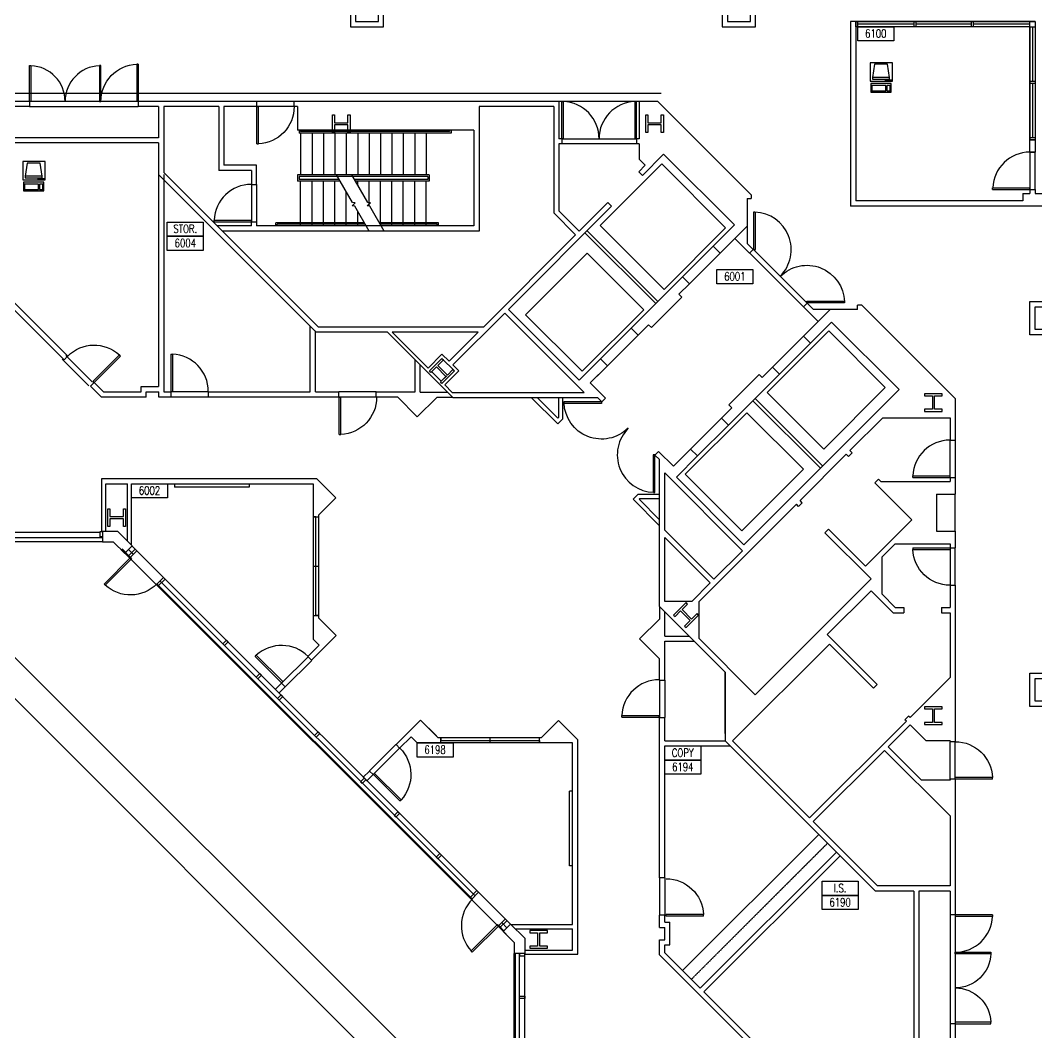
# Model space of a CAD drawing. Header units: inches. Extents: x 619 to 14864, y 611 to 3754.
# Drawn here: x 5748 to 6728, y 1973 to 2950 of the extents above; entities that cross this region are included whole.
import ezdxf
from ezdxf.enums import TextEntityAlignment as Align

# ---------------------------------------------------------------- set-up
doc = ezdxf.new("R2010")
doc.units = ezdxf.units.IN
doc.header["$MEASUREMENT"] = 0
doc.linetypes.add('HIDDEN', pattern=[0.375, 0.25, -0.125])
doc.layers.get('0').update_dxf_attribs({"linetype": 'CONTINUOUS'})
for name, color, linetype in [('CPU', 6, 'CONTINUOUS'), ('E-B-CORE', 8, 'CONTINUOUS'), ('E-B-ELEV', 8, 'CONTINUOUS'), ('E-B-FURR', 6, 'CONTINUOUS'), ('E-B-GLAZ', 8, 'CONTINUOUS'), ('E-B-MULL', 8, 'CONTINUOUS'), ('E-B-SHEL', 2, 'CONTINUOUS'), ('E-C-HEAD', 5, 'CONTINUOUS'), ('E-F-CASE', 4, 'CONTINUOUS'), ('E-F-DOOR', 3, 'CONTINUOUS'), ('E-F-STAIR', 8, 'CONTINUOUS'), ('E-S-COLM', 8, 'CONTINUOUS'), ('IDOORE', 2, 'CONTINUOUS'), ('IWALLE', 3, 'CONTINUOUS'), ('RMNUM', 40, 'CONTINUOUS')]:
    doc.layers.add(name, color=color, linetype=linetype)
doc.styles.add('ROMANS', font='romans', dxfattribs={"width": 0.75, "height": 8})

# ---------------------------------------------------------------- blocks, each defined once
blk = doc.blocks.new('DOOR')
for p, q in [((23.430248, -26.001126), (23.430248, -62.225809)), ((25.177282, -26.001126), (23.430248, -26.001126)), ((25.177282, -62.225809), (25.177282, -26.001126)), ((23.902282, -62.225809), (25.177282, -62.225809))]:
    blk.add_line(p, q)
blk.add_arc((25.177282, -26.001126), 36.224684, 135, 267.984193)
blk = doc.blocks.new('DR-36')
for p, q in [((0, 36), (0, 0)), ((0, 36), (1.5, 36)), ((1.5, 36), (1.5, 0)), ((0, 0), (1.5, 0))]:
    blk.add_line(p, q)
blk.add_arc((0, 0), 36, 0, 87.61406)
blk = doc.blocks.new('DR-69P')
for points in [[(1.5, 0), (0, 0), (0, 34.5), (1.5, 34.5)], [(67.5, 0), (69, 0), (69, 34.5), (67.5, 34.5)]]:
    blk.add_lwpolyline(points, close=True)
for centre, start, end in [((0, 0), 0, 87.51045), ((69, 0), 92.48955, 180)]:
    blk.add_arc(centre, 34.5, start, end)
blk = doc.blocks.new('DR-72P')
for points in [[(1.5, 0), (0, 0), (0, 36), (1.5, 36)], [(70.5, 0), (72, 0), (72, 36), (70.5, 36)]]:
    blk.add_lwpolyline(points, close=True)
for centre, start, end in [((0, 0), 0, 87.61406), ((72, 0), 92.38594, 180)]:
    blk.add_arc(centre, 36, start, end)
blk = doc.blocks.new('RMNUM')
at = {"layer": 'RMNUM'}
blk.add_lwpolyline([(-16.33354, 6.674702), (18.388073, 6.674702), (18.388073, -6.982766), (-16.33354, -6.982766), (-16.33354, 6.674702)], dxfattribs=at)
at = {"layer": 'RMNUM', "style": 'ROMANS', "width": 0.75}
blk.add_attdef('NUMBER', text='', height=8, dxfattribs=at).set_placement((1.027267, 0.114097), align=Align.MIDDLE_CENTER)
blk = doc.blocks.new('RECTANG')
for p, q in [((1, 1), (0, 1)), ((0, 1), (0, 0)), ((1, 0), (1, 1)), ((0, 0), (1, 0))]:
    blk.add_line(p, q)
blk = doc.blocks.new('IBMAT', base_point=(61, 306))
for p, q in [((75, 307), (75, 306)), ((81, 307), (75, 307)), ((81, 306), (81, 307))]:
    blk.add_line(p, q)
at = {"xscale": 21, "yscale": 17, "zscale": 21}
blk.add_blockref('RECTANG', (61, 306), dxfattribs=at)
blk = doc.blocks.new('KEYBOARD', base_point=(60, 294))
for p, xscale, yscale, zscale in [((60, 294), 19, 8, 19), ((61, 295), 13, 5, 13), ((75, 295), 3, 5, 3)]:
    blk.add_blockref('RECTANG', p, dxfattribs=dict(xscale=xscale, yscale=yscale, zscale=zscale))
blk = doc.blocks.new('COMPUTER')
for p, q in [((-6.64, 16.23), (-8.5, 3.5)), ((6.08, 16.23), (-6.64, 16.23)), ((8, 3.5), (6.08, 16.23)), ((-8.5, 3.5), (-8.5, 2.04)), ((8, 3.5), (-8.5, 3.5)), ((-8.5, 2.04), (8, 2.04)), ((8, 2.04), (8, 3.5))]:
    blk.add_line(p, q)
at = {"xscale": 1.033846153846154, "yscale": 1.033846153846154, "zscale": 1.033846153846154}
for name, p in [('IBMAT', (-10.86, 0)), ('KEYBOARD', (-10.05, -10.5))]:
    blk.add_blockref(name, p, dxfattribs=at)

msp = doc.modelspace()

# ---------------------------------------------------------------- linework, layer by layer
at = {"layer": 'E-B-CORE'}
for p, q in [((5756.72, 2871.61), (5732.22, 2871.61)), ((5756.72, 2871.61), (5756.72, 2866.61)), ((5886.22, 2871.61), (5861.72, 2871.61)), ((5861.72, 2871.61), (5861.72, 2866.61)), ((5975.97, 2871.61), (5886.22, 2871.61)), ((5975.97, 2866.61), (5975.97, 2871.61)), ((6267.23, 2871.61), (6011.97, 2871.61)), ((6011.97, 2866.61), (6011.97, 2871.61)), ((6267.23, 2871.61), (6267.23, 2835.61)), ((6362.54, 2871.61), (6344.61, 2871.61)), ((6344.61, 2871.61), (6344.61, 2835.61)), ((6452.61, 2781.55), (6362.54, 2871.61)), ((5756.72, 2866.61), (5737.22, 2866.61)), ((5881.22, 2866.61), (5861.72, 2866.61)), ((5881.22, 2866.61), (5881.22, 2836.61)), ((5939.22, 2866.61), (5886.22, 2866.61)), ((5886.22, 2866.61), (5886.22, 2803.11)), ((5939.22, 2866.61), (5939.22, 2805)), ((5944.22, 2866.61), (5944.22, 2810)), ((5975.97, 2866.61), (5944.22, 2866.61)), ((6015.22, 2866.61), (6011.97, 2866.61)), ((6015.22, 2866.61), (6015.22, 2844)), ((6190.23, 2866.61), (6190.23, 2746.61)), ((6262.23, 2866.61), (6190.23, 2866.61)), ((6262.23, 2866.61), (6262.23, 2764.03)), ((6185.23, 2844), (6015.22, 2844)), ((6185.23, 2844), (6185.23, 2751.61)), ((5881.22, 2831.61), (5732.22, 2831.61)), ((5881.22, 2836.61), (5737.22, 2836.61)), ((5881.22, 2831.61), (5881.22, 2801.04)), ((6269.92, 2835.61), (6267.23, 2835.61)), ((6269.92, 2835.61), (6269.92, 2830.61)), ((6344.61, 2835.61), (6341.92, 2835.61)), ((6341.92, 2835.61), (6341.92, 2830.61)), ((6267.23, 2830.61), (6267.23, 2766.1)), ((6269.92, 2830.61), (6267.23, 2830.61)), ((6344.61, 2830.61), (6341.92, 2830.61)), ((6344.61, 2830.61), (6344.61, 2816)), ((6344.61, 2816), (6350.5, 2810.11)), ((6347.69, 2800.24), (6368.17, 2820.72)), ((6368.17, 2820.72), (6436.41, 2752.48)), ((6035.33, 2654), (5886.22, 2803.11)), ((5970.74, 2805), (5939.22, 2805)), ((5975.74, 2810), (5944.22, 2810)), ((5970.74, 2805), (5970.74, 2791.61)), ((5975.74, 2791.61), (5975.74, 2810)), ((6344.15, 2803.77), (6350.5, 2810.11)), ((6347.69, 2800.24), (6344.15, 2803.77)), ((6033.25, 2649), (5881.22, 2801.04)), ((5970.74, 2791.61), (5975.74, 2791.61)), ((6286.86, 2746.47), (6314.45, 2774.07)), ((6317.99, 2770.54), (6314.45, 2774.07)), ((6448.61, 2777.89), (6452.61, 2777.89)), ((6448.61, 2777.89), (6448.61, 2734.69)), ((6452.61, 2781.55), (6452.61, 2777.89)), ((6218.5, 2671.05), (6317.99, 2770.54)), ((6262.23, 2764.03), (6283.32, 2742.94)), ((6267.23, 2766.1), (6286.86, 2746.47)), ((5970.74, 2751.61), (5970.74, 2755.61)), ((5970.74, 2755.61), (5975.74, 2755.61)), ((5975.74, 2755.61), (5975.74, 2751.61)), ((5970.74, 2751.61), (5937.72, 2751.61)), ((6190.23, 2746.61), (5942.72, 2746.61)), ((6185.23, 2751.61), (5975.74, 2751.61)), ((6415.92, 2732), (6436.41, 2752.48)), ((6422.64, 2725.28), (6448.61, 2751.25)), ((6194.38, 2654), (6283.32, 2742.94)), ((6436.79, 2739.43), (6451.05, 2725.18)), ((6448.61, 2734.69), (6454.58, 2728.72)), ((6415.92, 2732), (6422.64, 2725.28)), ((6451.05, 2725.18), (6454.58, 2728.72)), ((6336.91, 2652.99), (6386.23, 2702.3)), ((6382.96, 2685.6), (6392.94, 2695.58)), ((6386.23, 2702.3), (6392.94, 2695.58)), ((6382.96, 2685.6), (6385.78, 2682.77)), ((6356.45, 2653.43), (6385.78, 2682.77)), ((6502.89, 2673.54), (6506.43, 2677.08)), ((6512.51, 2671), (6506.43, 2677.08)), ((6555.15, 2671), (6555.15, 2675)), ((6559.15, 2675), (6555.15, 2675)), ((6649.22, 2584.94), (6559.15, 2675)), ((6164.9, 2617.45), (6214.97, 2667.51)), ((6214.97, 2667.51), (6291.48, 2591)), ((6218.5, 2671.05), (6286.74, 2602.81)), ((6517.14, 2659.29), (6502.89, 2673.54)), ((6502.89, 2645.04), (6528.85, 2671)), ((6555.15, 2671), (6512.51, 2671)), ((6343.63, 2646.27), (6353.62, 2656.26)), ((6353.62, 2656.26), (6356.45, 2653.43)), ((6509.6, 2638.32), (6530.09, 2658.8)), ((6595.14, 2593.75), (6530.09, 2658.8)), ((6101.91, 2649), (6033.25, 2649)), ((6194.38, 2654), (6035.33, 2654)), ((6101.91, 2649), (6164.83, 2586)), ((6189.38, 2649), (6106.53, 2649)), ((6106.53, 2649), (6141.03, 2614.45)), ((6161.36, 2620.98), (6189.38, 2649)), ((6336.91, 2652.99), (6343.63, 2646.27)), ((6502.89, 2645.04), (6506.42, 2648.57)), ((6509.6, 2638.32), (6502.89, 2645.04)), ((6154.46, 2627.89), (6141.03, 2614.45)), ((6154.46, 2627.89), (6161.37, 2620.97)), ((6154.46, 2623.64), (6166.48, 2611.62)), ((6155.16, 2624.35), (6155.16, 2624.35)), ((6164.9, 2617.45), (6170.72, 2611.62)), ((6286.74, 2602.81), (6307.22, 2623.29)), ((6286.74, 2602.81), (6307.22, 2623.29)), ((6297.49, 2600.13), (6313.93, 2616.57)), ((6303.95, 2606.59), (6313.93, 2616.57)), ((6307.22, 2623.29), (6313.93, 2616.57)), ((6307.22, 2623.29), (6313.93, 2616.57)), ((6144.56, 2610.92), (6151.46, 2604.01)), ((6170.72, 2611.62), (6157.27, 2598.19)), ((6430.59, 2559.31), (6479.91, 2608.62)), ((6431.04, 2578.84), (6460.37, 2608.18)), ((6463.2, 2605.35), (6460.37, 2608.18)), ((6463.2, 2605.35), (6473.19, 2615.34)), ((6479.91, 2608.62), (6473.19, 2615.34)), ((6151.46, 2604.01), (6153.75, 2601.72)), ((6157.27, 2598.19), (6164.46, 2591)), ((6297.49, 2600.13), (6312.05, 2585.46)), ((6164.46, 2591), (6291.48, 2591)), ((6445.47, 2444.08), (6595.14, 2593.75)), ((6164.83, 2586), (6304.49, 2586)), ((6266.03, 2560.54), (6240.58, 2586)), ((6266.03, 2560.54), (6240.58, 2586)), ((6266.03, 2566.2), (6246.24, 2586)), ((6266.98, 2567.15), (6266.98, 2586)), ((6270.98, 2565.49), (6270.98, 2586)), ((6304.49, 2586), (6308.52, 2581.92)), ((6308.52, 2581.92), (6312.05, 2585.46)), ((6433.87, 2576.01), (6431.04, 2578.84)), ((6649.22, 2584.94), (6649.22, 2544.95)), ((6266.98, 2567.15), (6266.03, 2566.2)), ((6423.88, 2566.03), (6433.87, 2576.01)), ((6270.98, 2565.49), (6266.03, 2560.54)), ((6430.59, 2559.31), (6423.88, 2566.03)), ((6547.71, 2534.76), (6579.35, 2566.4)), ((6579.35, 2566.4), (6644.22, 2566.4)), ((6644.22, 2566.4), (6644.22, 2544.95)), ((6644.22, 2544.95), (6649.22, 2544.95)), ((6364.22, 2526.12), (6359.79, 2530.46)), ((6359.82, 2530.4), (6363.35, 2533.94)), ((6377.74, 2519.89), (6363.28, 2534.03)), ((6377.74, 2519.89), (6394.18, 2536.33)), ((6380.42, 2509.13), (6400.9, 2529.61)), ((6380.42, 2509.13), (6400.9, 2529.61)), ((6384.19, 2526.34), (6394.18, 2536.33)), ((6400.9, 2529.61), (6394.18, 2536.33)), ((6400.9, 2529.61), (6394.18, 2536.33)), ((6499.62, 2486.68), (6544.17, 2531.23)), ((6546.29, 2529.11), (6544.17, 2531.23)), ((6546.29, 2529.11), (6549.83, 2532.64)), ((6549.83, 2532.64), (6547.71, 2534.76)), ((6364.22, 2468.02), (6364.22, 2526.12)), ((6369.22, 2458.11), (6369.22, 2513.26)), ((6444.19, 2438.29), (6369.22, 2513.26)), ((6445.47, 2444.08), (6380.42, 2509.13)), ((6644.22, 2508.95), (6649.22, 2508.95)), ((6644.22, 2508.95), (6644.22, 2504.95)), ((6649.22, 2508.95), (6649.22, 2492.95)), ((6571.75, 2503.65), (6575.28, 2507.18)), ((6607.44, 2467.96), (6571.75, 2503.65)), ((6577.52, 2504.95), (6575.28, 2507.18)), ((6577.52, 2504.95), (6644.22, 2504.95)), ((6343.71, 2492.77), (6338.76, 2487.82)), ((6343.71, 2492.77), (6364.22, 2492.77)), ((6345.37, 2488.77), (6344.42, 2487.82)), ((6345.37, 2488.77), (6364.22, 2488.77)), ((6631.22, 2492.95), (6631.22, 2456.95)), ((6631.22, 2492.95), (6649.22, 2492.95)), ((6364.22, 2462.36), (6338.76, 2487.82)), ((6364.22, 2462.36), (6338.76, 2487.82)), ((6364.22, 2468.02), (6344.42, 2487.82)), ((6364.22, 2384.5), (6364.22, 2483.72)), ((6402.29, 2389.34), (6496.09, 2483.14)), ((6498.21, 2481.02), (6496.09, 2483.14)), ((6498.21, 2481.02), (6501.75, 2484.56)), ((6501.75, 2484.56), (6499.62, 2486.68)), ((6364.22, 2455.45), (6364.22, 2462.36)), ((6607.44, 2467.96), (6562.89, 2423.41)), ((6416.61, 2410.71), (6369.22, 2458.11)), ((6413.07, 2407.18), (6369.22, 2451.04)), ((6369.22, 2389.34), (6369.22, 2451.04)), ((6523.67, 2455.57), (6527.2, 2459.1)), ((6568.21, 2411.02), (6523.67, 2455.57)), ((6562.89, 2423.41), (6527.2, 2459.1)), ((6631.22, 2456.95), (6649.22, 2456.95)), ((6649.22, 2456.95), (6649.22, 2440.95)), ((6364.22, 2384.5), (6364.22, 2448.38)), ((6591.5, 2444.95), (6578.77, 2432.22)), ((6591.5, 2444.95), (6644.22, 2444.95)), ((6644.22, 2444.95), (6644.22, 2440.95)), ((6644.22, 2440.95), (6649.22, 2440.95)), ((6416.61, 2410.71), (6444.19, 2438.29)), ((6578.77, 2396.22), (6578.77, 2432.22)), ((6456.49, 2299.3), (6568.21, 2411.02)), ((6395.24, 2389.34), (6413.07, 2407.18)), ((6644.22, 2404.95), (6649.22, 2404.95)), ((6644.22, 2404.95), (6644.22, 2383.49)), ((6649.22, 2404.95), (6649.22, 2254)), ((6525.79, 2357.28), (6568.21, 2399.7)), ((6589.43, 2378.49), (6568.21, 2399.7)), ((6591.5, 2383.49), (6578.77, 2396.22)), ((6427.5, 2321.22), (6364.22, 2384.5)), ((6395.24, 2389.34), (6369.22, 2389.34)), ((6402.29, 2353.5), (6402.29, 2389.34)), ((6591.5, 2383.49), (6599.86, 2383.49)), ((6599.86, 2383.49), (6599.86, 2378.49)), ((6635.86, 2383.49), (6635.86, 2378.49)), ((6635.86, 2383.49), (6644.22, 2383.49)), ((6589.43, 2378.49), (6599.86, 2378.49)), ((6635.86, 2378.49), (6644.22, 2378.49)), ((6644.22, 2378.49), (6644.22, 2315.9)), ((6456.49, 2299.3), (6402.29, 2353.5)), ((6573.87, 2309.19), (6525.79, 2357.28)), ((6434.57, 2254.75), (6527.91, 2348.09)), ((6570.34, 2305.66), (6527.91, 2348.09)), ((6427.5, 2261.82), (6427.5, 2321.22)), ((6427.5, 2321.22), (6427.5, 2254.75)), ((6605.69, 2277.38), (6644.22, 2315.9)), ((6570.34, 2305.66), (6573.87, 2309.19)), ((6508.82, 2180.5), (6602.15, 2273.84)), ((6600.74, 2275.25), (6604.28, 2278.79)), ((6602.15, 2273.84), (6600.74, 2275.25)), ((6605.69, 2277.38), (6604.28, 2278.79)), ((6584.59, 2249.2), (6605.8, 2270.41)), ((6605.8, 2270.41), (6621.22, 2255)), ((6572.25, 2110), (6427.5, 2254.75)), ((6508.82, 2180.5), (6434.57, 2254.75)), ((6644.22, 2255), (6621.22, 2255)), ((6644.22, 2255), (6644.22, 2254)), ((6649.22, 2254), (6644.22, 2254)), ((6512.35, 2176.97), (6581.05, 2245.67)), ((6581.05, 2245.67), (6644.22, 2182.5)), ((6584.59, 2249.2), (6616.79, 2217)), ((6644.22, 2217), (6616.79, 2217)), ((6644.22, 2218), (6644.22, 2217)), ((6649.22, 2218), (6644.22, 2218)), ((6649.22, 2218), (6649.22, 2087)), ((6574.32, 2115), (6512.35, 2176.97)), ((6644.22, 2182.5), (6644.22, 2115)), ((6609.22, 2110), (6572.25, 2110)), ((6644.22, 2115), (6574.32, 2115)), ((6609.22, 2110), (6609.22, 1954)), ((6614.22, 2110), (6614.22, 1959)), ((6644.22, 2110), (6614.22, 2110)), ((6644.22, 2110), (6644.22, 2087)), ((6649.22, 2087), (6644.22, 2087)), ((6644.22, 1982), (6644.22, 1959)), ((6649.22, 1982), (6644.22, 1982)), ((6649.22, 1982), (6649.22, 1954))]:
    msp.add_line(p, q, dxfattribs=at)
at = {"layer": 'E-B-ELEV'}
for p, q in [((6360.51, 2676.58), (6292.27, 2744.82)), ((6362.63, 2678.71), (6294.39, 2746.94)), ((6454.19, 2582.9), (6519.24, 2517.85)), ((6456.31, 2585.03), (6521.37, 2519.97))]:
    msp.add_line(p, q, dxfattribs=at)
for points in [[(6306.89, 2751.9), (6368.53, 2690.26), (6427.92, 2749.66), (6366.29, 2811.29)], [(6235, 2665.86), (6294.4, 2725.26), (6348.96, 2670.69), (6289.57, 2611.3)], [(6522.43, 2536.36), (6467.86, 2590.92), (6527.26, 2650.32), (6581.83, 2595.75)], [(6443.47, 2457.39), (6502.87, 2516.79), (6448.3, 2571.36), (6388.9, 2511.96)]]:
    msp.add_lwpolyline(points, close=True, dxfattribs=at)
at = {"layer": 'E-B-FURR'}
for p, q in [((6548.31, 2948.7), (6548.31, 2770.7)), ((6553.31, 2948.7), (6548.31, 2948.7)), ((6726.31, 2948.7), (6553.31, 2948.7)), ((6553.31, 2948.7), (6553.31, 2775.7)), ((6721.31, 2943.7), (6553.31, 2943.7)), ((6721.31, 2943.7), (6721.31, 2834.7)), ((6726.31, 2948.7), (6726.31, 2834.7)), ((6721.31, 2822.7), (6721.31, 2834.7)), ((6721.31, 2822.7), (6721.31, 2834.7)), ((6726.31, 2834.7), (6726.31, 2822.7)), ((6726.31, 2834.7), (6726.31, 2822.7)), ((6721.31, 2822.7), (6726.31, 2822.7)), ((5881.22, 2801.04), (5881.22, 2596.61)), ((5886.22, 2801.04), (5886.22, 2591.61)), ((6714.31, 2782.7), (6714.31, 2775.7)), ((6714.31, 2782.7), (6721.31, 2782.7)), ((6721.31, 2786.7), (6721.31, 2782.7)), ((6721.31, 2786.7), (6726.31, 2786.7)), ((6726.31, 2786.7), (6726.31, 2782.7)), ((6726.31, 2782.7), (6738.31, 2782.7)), ((6714.31, 2775.7), (6553.31, 2775.7)), ((6738.31, 2770.7), (6548.31, 2770.7)), ((5683.61, 2729.02), (5790.14, 2622.48)), ((5688.61, 2731.09), (5793.69, 2626)), ((6027.52, 2591.61), (6027.52, 2654.73)), ((6032.52, 2591.61), (6032.52, 2650.2)), ((5793.81, 2626.13), (5790.14, 2622.48)), ((6128.52, 2591.61), (6128.52, 2622.36)), ((6133.52, 2591.08), (6133.52, 2617.35)), ((5819.19, 2600.59), (5815.6, 2597.02)), ((5815.6, 2597.02), (5826.01, 2586.61)), ((5819.15, 2600.55), (5828.08, 2591.61)), ((5864.46, 2596.61), (5881.22, 2596.61)), ((5864.46, 2591.61), (5864.46, 2596.61)), ((5826.02, 2586.61), (5869.46, 2586.61)), ((5828.09, 2591.61), (5864.46, 2591.61)), ((5869.46, 2586.49), (5869.46, 2591.61)), ((5869.46, 2591.61), (5881.46, 2591.61)), ((5881.46, 2586.49), (5881.46, 2591.61)), ((5881.46, 2586.61), (5893.1, 2586.61)), ((5886.22, 2591.61), (5893.1, 2591.61)), ((5893.1, 2591.82), (5893.1, 2586.61)), ((5929.19, 2591.82), (5929.19, 2586.61)), ((5929.19, 2591.61), (6027.52, 2591.61)), ((5929.19, 2586.61), (6054.98, 2586.61)), ((6032.52, 2591.61), (6054.98, 2591.61)), ((6054.98, 2586.31), (6054.98, 2591.61)), ((6090.98, 2586.31), (6090.98, 2591.61)), ((6090.98, 2591.61), (6128.52, 2591.61)), ((6090.98, 2586.61), (6111.5, 2586.61)), ((6111.5, 2586.61), (6130.72, 2567.39)), ((6133.52, 2591.08), (6159.76, 2591.08)), ((6130.72, 2567.39), (6149.41, 2586.08)), ((6164.76, 2586.08), (6149.41, 2586.08)), ((5826.6, 2456.63), (5826.6, 2507.85)), ((5826.6, 2507.85), (6033.53, 2507.85)), ((5830.6, 2456.63), (5830.6, 2502.85)), ((5830.6, 2502.85), (5851.18, 2502.85)), ((5851.18, 2447.57), (5851.18, 2502.85)), ((5855.18, 2443.57), (5855.18, 2502.85)), ((5855.18, 2502.85), (6030.46, 2502.85)), ((5896.64, 2502.58), (5896.64, 2499.58)), ((5968.64, 2499.58), (5896.64, 2499.58)), ((5968.64, 2502.58), (5968.64, 2499.58)), ((6030.46, 2502.85), (6030.46, 2352.85)), ((6033.53, 2507.85), (6052.2, 2489.18)), ((6035.46, 2472.44), (6052.2, 2489.18)), ((6035.46, 2472.44), (6035.46, 2373.37)), ((5376.22, 2456), (5824.95, 2456)), ((5855.6, 2442.86), (6220.39, 2078.07)), ((6364.22, 2384.5), (6364.22, 2372.38)), ((6035.46, 2373.37), (6052.43, 2356.34)), ((6344.97, 2353.13), (6364.22, 2372.38)), ((6369.22, 2355.92), (6369.22, 2379.5)), ((6052.43, 2356.34), (6028.79, 2332.59)), ((6030.46, 2352.85), (6036.19, 2347.12)), ((6364.22, 2333.89), (6344.97, 2353.13)), ((6369.22, 2355.92), (6392.8, 2355.92)), ((6036.19, 2347.12), (6025.23, 2336.1)), ((6369.22, 2313.38), (6369.22, 2350.92)), ((6369.22, 2350.92), (6397.8, 2350.92)), ((6025.11, 2336.22), (6028.79, 2332.59)), ((6364.22, 2313.38), (6364.22, 2333.89)), ((6363.92, 2313.38), (6369.22, 2313.38)), ((5999.72, 2310.44), (5993.88, 2304.58)), ((6003.4, 2307.07), (5997.41, 2301.05)), ((5999.86, 2310.56), (6003.4, 2307.07)), ((6133.93, 2274.84), (6110.18, 2251.21)), ((6150.95, 2257.88), (6133.93, 2274.84)), ((6149.08, 2259.75), (6133.93, 2274.84)), ((6250.03, 2257.88), (6266.76, 2274.61)), ((6285.43, 2255.94), (6266.76, 2274.61)), ((6363.92, 2277.38), (6369.22, 2277.38)), ((6364.22, 2122.61), (6364.22, 2277.38)), ((6369.22, 2254.92), (6369.22, 2277.38)), ((6124.7, 2258.61), (6113.68, 2247.65)), ((6130.43, 2252.88), (6124.7, 2258.61)), ((6250.03, 2257.88), (6150.95, 2257.88)), ((6285.43, 2049.02), (6285.43, 2255.94)), ((6369.22, 2254.92), (6427.81, 2254.92)), ((6113.8, 2247.53), (6110.18, 2251.21)), ((6280.43, 2252.88), (6130.43, 2252.88)), ((6280.43, 2077.6), (6280.43, 2252.88)), ((6369.22, 2122.61), (6369.22, 2249.92)), ((6369.22, 2249.92), (6432.33, 2249.92)), ((6084.5, 2225.73), (6078.54, 2219.75)), ((6084.5, 2225.73), (6088.06, 2222.24)), ((6082.11, 2216.31), (6078.62, 2219.86)), ((6088.06, 2222.24), (6082.07, 2216.22)), ((6277.43, 2134.34), (6277.43, 2206.34)), ((6280.43, 2206.34), (6277.43, 2206.34)), ((6403.38, 2016.31), (6534.66, 2147.59)), ((6406.92, 2012.78), (6538.19, 2144.05)), ((6280.43, 2134.34), (6277.43, 2134.34)), ((6369.42, 2122.61), (6364.22, 2122.61)), ((6221.16, 2077.6), (6280.43, 2077.6)), ((6364.22, 2074.97), (6364.22, 2086.61)), ((6369.42, 2086.61), (6364.22, 2086.61)), ((6369.22, 2079.97), (6369.22, 2086.61)), ((6369.22, 2079.97), (6374.22, 2079.97)), ((6374.22, 2057.97), (6374.22, 2079.97)), ((6225.16, 2073.6), (6280.43, 2073.6)), ((6280.43, 2053.02), (6280.43, 2073.6)), ((6364.1, 2074.97), (6369.22, 2074.97)), ((6369.22, 2062.97), (6369.22, 2074.97)), ((6364.1, 2062.97), (6369.22, 2062.97)), ((6364.22, 2048.42), (6364.22, 2062.97)), ((6369.22, 2050.49), (6369.22, 2057.97)), ((6369.22, 2057.97), (6374.22, 2057.97)), ((6234.22, 2053.02), (6280.43, 2053.02)), ((6234.22, 2049.02), (6285.43, 2049.02)), ((6506.62, 1906), (6364.22, 2048.41)), ((6403.38, 2016.31), (6369.22, 2050.48)), ((6234.22, 1598), (6234.22, 2047.36)), ((6508.69, 1911), (6406.92, 2012.78))]:
    msp.add_line(p, q, dxfattribs=at)
for points in [[(6098.22, 2970.61), (6066.22, 2970.61), (6066.22, 2943.61), (6098.22, 2943.61)], [(6456.74, 2970.61), (6424.74, 2970.61), (6424.74, 2943.61), (6456.74, 2943.61)], [(6093.22, 2965.61), (6071.22, 2965.61), (6071.22, 2948.61), (6093.22, 2948.61)], [(6451.74, 2965.61), (6429.74, 2965.61), (6429.74, 2948.61), (6451.74, 2948.61)], [(6748.22, 2678.52), (6748.22, 2646.52), (6721.22, 2646.52), (6721.22, 2678.52)], [(6743.22, 2673.52), (6743.22, 2651.52), (6726.22, 2651.52), (6726.22, 2673.52)], [(6748.22, 2320), (6748.22, 2288), (6721.22, 2288), (6721.22, 2320)], [(6743.22, 2315), (6743.22, 2293), (6726.22, 2293), (6726.22, 2315)]]:
    msp.add_lwpolyline(points, close=True, dxfattribs=at)
at = {"layer": 'E-B-GLAZ'}
for p, q in [((6555.31, 2943.7), (6555.31, 2948.7)), ((6609.64, 2946.2), (6555.31, 2946.2)), ((6609.64, 2943.7), (6609.64, 2948.7)), ((6611.64, 2943.7), (6611.64, 2948.7)), ((6664.97, 2946.2), (6611.64, 2946.2)), ((6664.97, 2943.7), (6664.97, 2948.7)), ((6666.97, 2943.7), (6666.97, 2948.7)), ((6721.31, 2946.2), (6666.97, 2946.2)), ((6721.31, 2943.7), (6721.31, 2948.7)), ((6721.31, 2943.7), (6726.31, 2943.7)), ((6723.81, 2943.7), (6723.81, 2891.2)), ((6721.31, 2891.2), (6726.31, 2891.2)), ((6721.31, 2889.2), (6726.31, 2889.2)), ((6723.81, 2889.2), (6723.81, 2836.7)), ((6721.31, 2836.7), (6726.31, 2836.7)), ((6721.31, 2834.7), (6726.31, 2834.7)), ((6721.31, 2834.7), (6726.31, 2834.7)), ((6726.31, 2834.7), (6721.31, 2834.7)), ((6726.31, 2834.7), (6721.31, 2834.7)), ((5376.22, 2451), (5827.22, 2451)), ((5376.22, 2447), (5827.22, 2447)), ((5853.95, 2432.04), (5846.04, 2439.95)), ((5858.59, 2439.87), (5851.54, 2432.81)), ((5853.24, 2431.34), (5845.04, 2439.54)), ((5856.78, 2434.87), (5852.18, 2439.47)), ((5860.18, 2438.28), (5853.13, 2431.22)), ((6030.46, 2423.25), (6035.46, 2423.25)), ((5885.97, 2412.49), (5878.97, 2405.49)), ((5887.56, 2410.9), (5880.56, 2403.9)), ((6182.85, 2101.73), (5879.03, 2405.55)), ((6183.56, 2102.43), (5879.74, 2406.25)), ((6186.39, 2105.26), (5882.56, 2409.08)), ((6200.84, 2252.88), (6200.84, 2257.88)), ((6188.08, 2110.38), (6180.96, 2103.25)), ((6189.67, 2108.79), (6182.55, 2101.66)), ((6215.46, 2083), (6208.39, 2075.92)), ((6217.05, 2081.41), (6209.98, 2074.34)), ((6217.05, 2074.59), (6212.08, 2079.57)), ((6224.22, 2060.36), (6208.54, 2076.04)), ((6214.24, 2071.75), (6209.25, 2076.74)), ((6224.22, 1598), (6224.22, 2049.64)), ((6225.22, 1598), (6225.22, 2049.64)), ((6229.22, 1598), (6229.22, 2049.64))]:
    msp.add_line(p, q, dxfattribs=at)
for points in [[(6030.53, 2375.67), (6035.53, 2375.67), (6032.9, 2375.67), (6032.9, 2470.83), (6030.53, 2470.83), (6035.53, 2470.83)], [(6153.26, 2252.95), (6153.26, 2257.95), (6153.26, 2255.31), (6248.42, 2255.31), (6248.42, 2252.95), (6248.42, 2257.95)]]:
    msp.add_lwpolyline(points, dxfattribs=at)
at = {"layer": 'E-B-MULL'}
for points in [[(5824.95, 2451.63), (5824.95, 2456.63), (5827.2, 2456.63), (5827.2, 2451.63)], [(5944.87, 2346.78), (5948.4, 2350.32), (5946.81, 2351.91), (5943.27, 2348.37)], [(5976.88, 2314.82), (5980.42, 2318.35), (5978.83, 2319.94), (5975.29, 2316.41)], [(5997.47, 2294.06), (6001.01, 2297.6), (5999.42, 2299.19), (5995.88, 2295.65)], [(6033.32, 2258.33), (6036.85, 2261.87), (6035.26, 2263.46), (6031.73, 2259.93)], [(6075.88, 2215.39), (6079.42, 2218.92), (6081.01, 2217.33), (6077.47, 2213.8)], [(6108.52, 2182.86), (6112.06, 2186.4), (6113.65, 2184.8), (6110.12, 2181.27)], [(6148.78, 2142.61), (6152.31, 2146.14), (6153.9, 2144.55), (6150.37, 2141.02)], [(6229.22, 2047.36), (6234.22, 2047.36), (6234.22, 2049.61), (6229.22, 2049.61)], [(6229.22, 2008.58), (6234.22, 2008.58), (6234.22, 2006.33), (6229.22, 2006.33)]]:
    msp.add_lwpolyline(points, close=True, dxfattribs=at)
at = {"layer": 'E-B-SHEL'}
for p, q in [((5827.22, 2456.63), (5827.22, 2446.63)), ((5842.12, 2456.63), (5827.22, 2456.63)), ((5855.75, 2443.01), (5842.12, 2456.63)), ((5837.98, 2446.63), (5827.22, 2446.63)), ((5848.64, 2435.97), (5837.98, 2446.63)), ((5855.75, 2443.01), (5848.62, 2435.95)), ((6114.22, 1924), (5702.22, 2336)), ((6114.24, 1964), (5742.22, 2336.02)), ((6220.59, 2078.16), (6213.53, 2071.04)), ((6220.59, 2078.16), (6234.22, 2064.53)), ((6213.55, 2071.06), (6224.22, 2060.39)), ((6224.22, 2060.39), (6224.22, 2049.64)), ((6234.22, 2064.53), (6234.22, 2049.64)), ((6234.22, 2049.64), (6224.22, 2049.64))]:
    msp.add_line(p, q, dxfattribs=at)
at = {"layer": 'E-C-HEAD'}
for p, q in [((6553.31, 2948.7), (6726.31, 2948.7)), ((6553.31, 2943.7), (6553.31, 2948.7)), ((6555.31, 2943.7), (6553.31, 2943.7)), ((6721.31, 2943.7), (6555.31, 2943.7)), ((6721.31, 2834.7), (6721.31, 2943.7)), ((6726.31, 2948.7), (6726.31, 2834.7)), ((6365.65, 2879.11), (5676.72, 2879.11)), ((5861.72, 2871.61), (5756.72, 2871.61)), ((6011.97, 2871.61), (5975.97, 2871.61)), ((6344.61, 2871.61), (6267.23, 2871.61)), ((5756.72, 2866.61), (5861.72, 2866.61)), ((6011.97, 2866.61), (5975.97, 2866.61)), ((6269.92, 2835.61), (6341.92, 2835.61)), ((6341.92, 2830.61), (6269.92, 2830.61)), ((6721.31, 2822.7), (6721.31, 2786.7)), ((6726.31, 2822.7), (6721.31, 2822.7)), ((6726.31, 2786.7), (6726.31, 2822.7)), ((5970.74, 2791.61), (5970.74, 2755.61)), ((5975.74, 2791.61), (5975.74, 2755.61)), ((6721.31, 2786.7), (6726.31, 2786.7)), ((6386.23, 2702.3), (6415.92, 2732)), ((6392.94, 2695.58), (6422.64, 2725.28)), ((6502.89, 2673.54), (6451.15, 2725.28)), ((6506.43, 2677.08), (6454.69, 2728.82)), ((6336.91, 2652.99), (6307.22, 2623.29)), ((6343.63, 2646.27), (6313.93, 2616.57)), ((6502.89, 2645.04), (6473.19, 2615.34)), ((6509.6, 2638.32), (6479.91, 2608.62)), ((5817.48, 2600.97), (5792.03, 2626.43)), ((5813.95, 2597.44), (5788.49, 2622.89)), ((5928.98, 2591.4), (5892.98, 2591.4)), ((6090.94, 2591.4), (6054.94, 2591.4)), ((5928.98, 2586.4), (5892.98, 2586.4)), ((6090.94, 2586.4), (6054.94, 2586.4)), ((6394.18, 2536.33), (6423.88, 2566.03)), ((6400.9, 2529.61), (6430.59, 2559.31)), ((6644.22, 2508.95), (6644.22, 2544.95)), ((6649.22, 2544.95), (6649.22, 2508.95)), ((6649.22, 2456.95), (6649.22, 2492.95)), ((6644.22, 2440.95), (6644.22, 2404.95)), ((6649.22, 2404.95), (6649.22, 2440.95)), ((5848.12, 2436.58), (6212.91, 2071.79)), ((5999.93, 2310.49), (6025.45, 2335.88)), ((6003.45, 2306.95), (6028.97, 2332.34)), ((6364.2, 2313.38), (6364.22, 2277.38)), ((6369.2, 2313.38), (6369.22, 2277.38)), ((6644.22, 2218), (6644.22, 2254)), ((6649.22, 2218), (6649.22, 2254)), ((6084.53, 2225.87), (6109.92, 2251.39)), ((6088.08, 2222.34), (6113.47, 2247.86)), ((6364.27, 2122.81), (6364.28, 2086.81)), ((6369.27, 2122.81), (6369.28, 2086.81)), ((6644.22, 2087), (6644.22, 1982)), ((6649.22, 2087), (6649.22, 1982))]:
    msp.add_line(p, q, dxfattribs=at)
at = {"layer": 'E-F-CASE'}
msp.add_line((6386.48, 2033.35), (6517.69, 2164.56), dxfattribs=at)
at = {"layer": 'E-F-CASE', "linetype": 'HIDDEN'}
msp.add_line((6394.97, 2024.87), (6526.17, 2156.07), dxfattribs=at)
at = {"layer": 'E-F-STAIR'}
for p, q in [((6016.72, 2844), (6016.72, 2841)), ((6018.22, 2844), (6018.22, 2842.5)), ((6161.72, 2842.5), (6018.22, 2842.5)), ((6029.22, 2844), (6029.22, 2842.5)), ((6040.22, 2844), (6040.22, 2842.5)), ((6051.22, 2844), (6051.22, 2842.5)), ((6062.22, 2844), (6062.22, 2842.5)), ((6073.22, 2844), (6073.22, 2842.5)), ((6084.22, 2844), (6084.22, 2842.5)), ((6095.22, 2844), (6095.22, 2842.5)), ((6106.22, 2844), (6106.22, 2842.5)), ((6117.22, 2844), (6117.22, 2842.5)), ((6128.22, 2844), (6128.22, 2842.5)), ((6139.22, 2844), (6139.22, 2842.5)), ((6161.72, 2844), (6161.72, 2842.5)), ((6163.22, 2844), (6163.22, 2841)), ((6163.22, 2841), (6016.72, 2841)), ((6018.22, 2841), (6018.22, 2800.81)), ((6029.22, 2841), (6029.22, 2800.81)), ((6040.22, 2841), (6040.22, 2800.81)), ((6051.22, 2841), (6051.22, 2800.81)), ((6062.22, 2841), (6062.22, 2800.81)), ((6073.22, 2841), (6073.22, 2800.81)), ((6084.22, 2841), (6084.22, 2800.81)), ((6095.22, 2841), (6095.22, 2800.81)), ((6106.22, 2841), (6106.22, 2800.81)), ((6117.22, 2841), (6117.22, 2800.81)), ((6128.22, 2841), (6128.22, 2800.81)), ((6139.22, 2841), (6139.22, 2800.81)), ((6142.22, 2800.81), (6015.22, 2800.81)), ((6015.22, 2800.81), (6015.22, 2794.81)), ((6056.32, 2794.81), (6015.22, 2794.81)), ((6140.72, 2799.31), (6016.72, 2799.31)), ((6016.72, 2799.31), (6016.72, 2796.31)), ((6055.45, 2796.31), (6016.72, 2796.31)), ((6018.22, 2754.61), (6018.22, 2794.81)), ((6029.22, 2754.61), (6029.22, 2794.81)), ((6040.22, 2754.61), (6040.22, 2794.81)), ((6051.22, 2754.61), (6051.22, 2794.81)), ((6140.72, 2796.31), (6070.09, 2796.31)), ((6142.22, 2794.81), (6070.96, 2794.81)), ((6073.22, 2790.89), (6073.22, 2794.81)), ((6084.22, 2770.58), (6084.22, 2794.81)), ((6095.22, 2754.61), (6095.22, 2794.81)), ((6106.22, 2754.61), (6106.22, 2794.81)), ((6117.22, 2754.61), (6117.22, 2794.81)), ((6128.22, 2754.61), (6128.22, 2794.81)), ((6139.22, 2754.61), (6139.22, 2794.81)), ((6140.72, 2799.31), (6140.72, 2796.31)), ((6142.22, 2800.81), (6142.22, 2794.81)), ((6062.22, 2754.61), (6062.22, 2784.59)), ((6073.22, 2754.61), (6073.22, 2765.54)), ((6079.52, 2754.61), (5994.22, 2754.61)), ((5994.22, 2751.61), (5994.22, 2754.61)), ((6080.39, 2753.11), (5995.72, 2753.11)), ((5995.72, 2751.61), (5995.72, 2753.11)), ((6018.22, 2751.61), (6018.22, 2753.11)), ((6029.22, 2751.61), (6029.22, 2753.11)), ((6040.22, 2751.61), (6040.22, 2753.11)), ((6051.22, 2751.61), (6051.22, 2753.11)), ((6062.22, 2751.61), (6062.22, 2753.11)), ((6073.22, 2751.61), (6073.22, 2753.11)), ((6151.22, 2754.61), (6094.16, 2754.61)), ((6149.72, 2753.11), (6095.03, 2753.11)), ((6095.22, 2751.61), (6095.22, 2753.11)), ((6106.22, 2751.61), (6106.22, 2753.11)), ((6117.22, 2751.61), (6117.22, 2753.11)), ((6128.22, 2751.61), (6128.22, 2753.11)), ((6139.22, 2751.61), (6139.22, 2753.11)), ((6149.72, 2751.61), (6149.72, 2753.11)), ((6151.22, 2751.61), (6151.22, 2754.61))]:
    msp.add_line(p, q, dxfattribs=at)
for points in [[(6084.14, 2746.61), (6070.36, 2770.48), (6067.86, 2770.81), (6070.79, 2773.73), (6068.29, 2774.06), (6052.85, 2800.81)], [(6098.78, 2746.61), (6085, 2770.48), (6082.5, 2770.81), (6085.43, 2773.73), (6082.93, 2774.06), (6067.49, 2800.81)]]:
    msp.add_lwpolyline(points, dxfattribs=at)
at = {"layer": 'E-S-COLM'}
for p, q in [((6159.05, 2607.03), (6153.74, 2601.73)), ((6155.16, 2600.31), (6155.16, 2600.31))]:
    msp.add_line(p, q, dxfattribs=at)
for points in [[(6063.87, 2858.55), (6065.87, 2858.55), (6065.87, 2841.55), (6063.87, 2841.55), (6063.87, 2849.05), (6050.87, 2849.05), (6050.87, 2841.55), (6048.87, 2841.55), (6048.87, 2858.55), (6050.87, 2858.55), (6050.87, 2851.05), (6063.87, 2851.05)], [(6365.87, 2858.55), (6367.87, 2858.55), (6367.87, 2841.55), (6365.87, 2841.55), (6365.87, 2849.05), (6352.87, 2849.05), (6352.87, 2841.55), (6350.87, 2841.55), (6350.87, 2858.55), (6352.87, 2858.55), (6352.87, 2851.05), (6365.87, 2851.05)], [(6143.85, 2610.21), (6142.43, 2611.62), (6154.46, 2623.64), (6155.87, 2622.23), (6150.57, 2616.93), (6159.76, 2607.73), (6165.06, 2613.04), (6166.48, 2611.62), (6154.46, 2599.6), (6153.04, 2601.02), (6158.34, 2606.32), (6149.15, 2615.51)], [(6636.77, 2587.66), (6636.77, 2589.66), (6619.77, 2589.66), (6619.77, 2587.66), (6627.27, 2587.66), (6627.27, 2574.66), (6619.77, 2574.66), (6619.77, 2572.66), (6636.77, 2572.66), (6636.77, 2574.66), (6629.27, 2574.66), (6629.27, 2587.66)], [(5847.41, 2478.63), (5849.41, 2478.63), (5849.41, 2461.63), (5847.41, 2461.63), (5847.41, 2469.13), (5834.41, 2469.13), (5834.41, 2461.63), (5832.41, 2461.63), (5832.41, 2478.63), (5834.41, 2478.63), (5834.41, 2471.13), (5847.41, 2471.13)], [(6388.42, 2365.63), (6389.84, 2364.22), (6401.86, 2376.24), (6400.45, 2377.65), (6395.14, 2372.35), (6385.95, 2381.54), (6391.25, 2386.85), (6389.84, 2388.26), (6377.82, 2376.24), (6379.23, 2374.83), (6384.54, 2380.13), (6393.73, 2370.94)], [(6636.77, 2285.66), (6636.77, 2287.66), (6619.77, 2287.66), (6619.77, 2285.66), (6627.27, 2285.66), (6627.27, 2272.66), (6619.77, 2272.66), (6619.77, 2270.66), (6636.77, 2270.66), (6636.77, 2272.66), (6629.27, 2272.66), (6629.27, 2285.66)], [(6256.22, 2069.83), (6256.22, 2071.83), (6239.22, 2071.83), (6239.22, 2069.83), (6246.72, 2069.83), (6246.72, 2056.83), (6239.22, 2056.83), (6239.22, 2054.83), (6256.22, 2054.83), (6256.22, 2056.83), (6248.72, 2056.83), (6248.72, 2069.83)]]:
    msp.add_lwpolyline(points, close=True, dxfattribs=at)
at = {"layer": 'IWALLE'}
for p, q in [((6649.22, 2584.94), (6559.15, 2675)), ((6173.4, 2591), (6256.33, 2591))]:
    msp.add_line(p, q, dxfattribs=at)

# ---------------------------------------------------------------- block references
for p, values in [((6571.64, 2937.03), {'NUMBER': '6100'}), ((5906.02, 2748.59), {'NUMBER': 'STOR.'}), ((5906.02, 2734.93), {'NUMBER': '6004'}), ((6435.78, 2702.74), {'NUMBER': '6001'}), ((5871.52, 2496.18), {'NUMBER': '6002'}), ((6146.77, 2246.2), {'NUMBER': '6198'}), ((6385.55, 2243.24), {'NUMBER': 'COPY'}), ((6385.55, 2229.58), {'NUMBER': '6194'}), ((6537.23, 2112.69), {'NUMBER': 'I.S.'}), ((6537.23, 2099.04), {'NUMBER': '6190'})]:
    msp.add_blockref('RMNUM', p).add_auto_attribs(values)
at = {"layer": 'CPU', "lineweight": -3}
for p in [(6577.97, 2891.19), (5761.18, 2795.99)]:
    msp.add_blockref('COMPUTER', p, dxfattribs=at)
at = {"layer": 'E-F-DOOR'}
for name, p in [('DR-69P', (5756.72, 2871.61)), ('DR-72P', (6269.92, 2835.61))]:
    msp.add_blockref(name, p, dxfattribs=at)
at = {"layer": 'E-F-DOOR', "xscale": -1}
msp.add_blockref('DR-36', (5861.72, 2871.61), dxfattribs=at)
for name, p, rotation in [('DR-36', (5975.97, 2866.61), 180), ('DR-36', (5819.19, 2600.59), 315.018962), ('DR-36', (6055.45, 2586.31), 180.018962), ('DR-36', (6644.22, 2440.95), 90), ('DR-36', (5854.16, 2431.59), 135.0983900000001), ('DR-36', (6649.22, 2218), 270), ('DR-36', (6088.49, 2222.31), 225.018962), ('DR-36', (6370.55, 2085.9), 270.018962), ('DR-69P', (6649.22, 1982), 270)]:
    msp.add_blockref(name, p, dxfattribs=dict(at, rotation=rotation))
at = {"layer": 'E-F-DOOR'}
for p, rotation in [((6721.31, 2786.7), 90), ((5970.74, 2755.61), 90), ((5893.21, 2591.88), 359.981038), ((6644.22, 2508.95), 90), ((5999.89, 2310.9), 44.98103799999999), ((6363.92, 2277.84), 89.981038), ((6209.17, 2076.58), 134.90161), ((6649.22, 2087), 270)]:
    msp.add_blockref('DR-36', p, dxfattribs=dict(at, rotation=rotation))
at = {"layer": 'IDOORE', "rotation": 180}
msp.add_blockref('DOOR', (6480.07, 2702.66), dxfattribs=at)
at = {"layer": 'IDOORE', "xscale": -1}
for p, rotation in [((6480.25, 2702.49), 90), ((6334.37, 2556.96), 270)]:
    msp.add_blockref('DOOR', p, dxfattribs=dict(at, rotation=rotation))
at = {"layer": 'IDOORE'}
msp.add_blockref('DOOR', (6334.54, 2556.78), dxfattribs=at)

doc.saveas('drawing.dxf')
